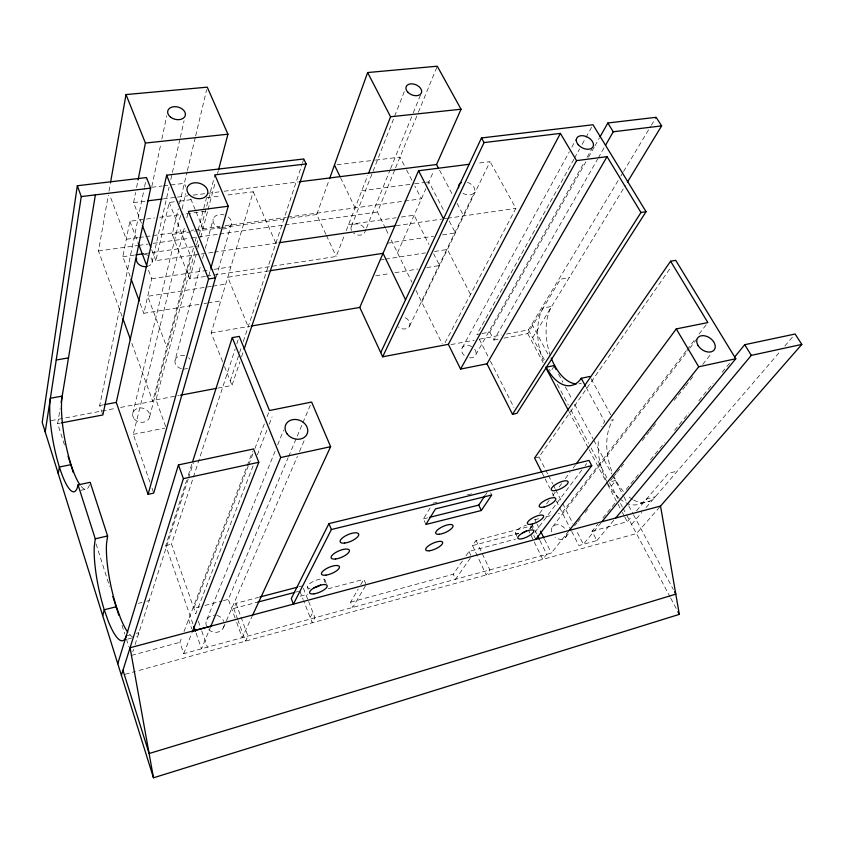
<?xml version="1.0" encoding="UTF-8"?>
<svg xmlns="http://www.w3.org/2000/svg" width="844" height="844" viewBox="0 0 844 844"><rect width="100%" height="100%" fill="white"/><g stroke="black" fill="none" stroke-linecap="round" stroke-linejoin="round"><path stroke-width="0.63" stroke-dasharray="4.22 3.17" d="M64.45 444.904L57.656 423.614L60.124 408.601M122.063 316.289L98.484 250.974L108.327 195.048M109.003 191.219L110.364 183.486M130.134 276.399L122.834 256.724L129.881 221.233L154.526 217.995M141.475 223.175L133.584 202.634L135.599 192.495M136.601 187.421L138.11 179.814M102.483 413.771L99.697 405.531L144.366 187.874M144.63 186.587L146.212 178.854M151.836 186.429L160.793 144.05M161.879 138.912L166.764 115.786M152.047 262.547L169.074 187.189M170.804 179.529L180.036 138.648M180.331 137.372L184.076 120.766M198.941 304.389L143.807 313.293L151.72 278.752L147.542 267.738M212.888 252.335L155.866 260.617L169.19 202.444L178.242 201.294M205.345 276.473L189.794 278.847L172.208 234.421L178.284 208.869M179.498 203.763L187.115 171.786M187.421 170.499L195.354 137.171M195.65 135.884L206.643 89.728M132.719 413.549L180.553 215.304M182.093 208.911L185.796 193.561M149.894 482.093L133.278 434.386L184.931 225.453M186.819 217.805L187.758 213.986M120.618 407.42L152.753 401.311L190.47 255.616L169.19 202.444M149.662 416.662L193.909 246.321M195.228 241.236L196.547 236.151M198.203 229.8L206.453 198.013M165.698 426.61L155.992 399.845L195.249 249.866M196.589 244.781L197.918 239.696M199.247 234.611L214.882 174.877M189.794 278.847L196.135 254.804M197.802 248.474L199.448 242.26M200.745 237.343L207.687 211L181.755 214.408M208.004 209.776L215.526 181.26M217.541 173.632L218.206 171.089M181.376 368.691A8.282 6.678 14.5 0 1 175.077 360.124L200.83 264.837M202.549 258.475L203.583 254.666M205.292 248.315L213.194 219.102M208.721 275.872L210.494 269.542M216.138 277.201L231.372 224.166M222.616 361.728L211.2 332.905L253.242 191.757L226.087 195.207M192.917 623.938L165.814 545.583L186.63 480.436M188.233 475.425L192.232 462.902M132.761 651.758L133.531 649.374M135.072 644.584L188.117 479.181M188.528 477.936L193.339 462.913M253.105 465.825L195.766 613.799L171.532 544.232L235.191 348.91M236.816 343.898L238.451 338.898M230.222 380.95L239.211 353.836M239.622 352.602L241.658 346.441M243.294 341.514L302.152 163.915M302.563 162.681L303.787 158.967M217.826 388.103L231.994 385.413L239.907 361.77M241.574 356.79L243.652 350.566M325.911 234.347L316.732 214.534L329.139 179.909M569.257 530.433L551.354 553.063L183.739 653.667L179.899 642.326L182.177 636.334M184.003 631.544L252.62 451.424M248.326 465.804L193.856 608.313L200.007 606.709M248.79 464.58L253.021 453.513M254.899 448.607L264.752 422.802M267.105 416.662L268.983 411.745M257.367 454.821L267.316 429.142M269.215 424.247L272.053 416.904M206.632 276.273L336.176 256.492L344.31 235.603M346.219 230.686L367.731 175.425M183.739 653.667L192.569 631.143M351.473 226.255L404.55 90.962M206.896 619.517L275.207 450.928M277.676 444.82L283.616 430.155M366.022 229.199L364.545 232.838A7.343 5.359 22.1 0 1 353.657 233.176M366.518 227.985L390.139 169.792M390.635 168.589L412.79 114.035M413.275 112.822L420.66 94.633M385.486 228.344L377.479 212.034L395.108 169.043M395.593 167.85L417.885 113.476M418.381 112.263L437.255 66.201M210.894 626.164L201.516 648.804L195.492 631.396M235.043 617.892L228.323 599.356L288.12 457.733M288.627 456.53L302.426 423.846M302.933 422.633L310.603 404.476M223.312 627.957L225.928 621.912M226.445 620.709L297.404 456.33M299.493 451.498L304.705 439.407M237.67 619.348L233.714 608.461L235.961 603.27L258.559 597.362M397.503 252.799L425.882 188.666M427.876 184.161L433.489 171.48M252.715 614.991L242.217 637.663L235.497 619.127M409.467 326.269L474.423 192.337M421.778 302.257L490.058 161.647L477.05 163.303M445.094 342.622L515.884 208.341L490.058 161.647M310.159 617.439L312.892 612.375M462.217 347.781L569.31 151.804M571.831 147.194L576.241 139.123M573.867 159.326L476.902 334.498L480.763 333.77M574.511 158.176L579.606 148.955M582.16 144.345L585.356 138.585M585.989 137.435L591.728 127.064M469.58 357.824A7.638 5.792 28.8 0 0 475.446 355.419L584.533 161.837M587.118 157.258L591.633 149.24M482.051 333.528L489.794 332.072L585.905 161.848M588.49 157.279L594.292 146.993M594.936 145.854L599.451 137.857M489.794 332.072L493.909 340.079L597.605 159.105M598.259 157.965L604.779 146.582M365.473 585.831L352.771 607.406L350.619 602.131L358.204 589.08M360.736 584.734L363.901 579.3L365.695 583.615M506.537 334.045L528.471 329.867L618.114 180.584M620.825 176.069L622.861 172.682M623.537 171.543L650.682 126.336M651.368 125.207L656.115 117.295M503.942 338.159L527.774 333.602L560.521 279.185L569.194 277.676M532.638 337.706L625.341 185.48M425.914 524.441L423.414 518.881L432.276 504.364M554.244 366.032L550.615 371.624L549.412 369.366M485.627 494.7L487.009 492.622M477.43 556.143L472.524 545.572L476.079 540.413L532.606 525.612L537.122 534.801M350.619 602.131L453.281 574.236L463.008 560.131M466.004 555.785L469 551.438L515.673 539.073M534.6 458.028L539.052 456.973L671.223 266.82M536.594 523.143L534.885 519.693L536.446 517.583M539.569 513.363L543.483 508.099M546.606 503.879L549.729 499.659M552.852 495.449L555.194 492.284M559.108 487.009L562.231 482.8M565.353 478.58L570.038 472.26M573.16 468.04L575.513 464.875M530.306 528.703L532.606 525.612M534.906 532.3L581.938 469.791M585.071 465.624L586.633 463.535M686.256 350.766L562.188 512.593L558.464 513.563M687.058 349.722L695.066 339.277M699.064 334.055L706.27 324.666M552.63 526.761L689.042 349.173M689.843 348.129L697.07 338.729M565.617 537.227L569.689 532.079M574.595 525.907L577.043 522.826M577.855 521.792L580.303 518.712M585.198 512.53L587.646 509.449M610.507 480.637L612.955 477.556M613.767 476.522L616.215 473.442M617.038 472.408L620.298 468.293M621.11 467.259L623.558 464.179M642.337 440.515L648.867 432.286M649.68 431.252L652.127 428.172M652.95 427.138L656.21 423.023M674.166 400.383L677.426 396.269M678.249 395.245L684.779 387.016M685.592 385.982L693.757 375.696M702.736 364.376L711.714 353.056M611.299 486.081L615.867 480.363L610.951 481.607M571.704 531.425L578.836 545.54L596.856 540.603L592.013 531.192L597.858 524.061M602.869 517.942L616.215 501.642M626.227 489.414L640.417 472.081M650.429 459.853L664.618 442.53M674.63 430.303L688.82 412.98M698.832 400.752L713.022 383.429M722.2 372.215L729.701 363.047M601.118 522.689L583.362 544.296L576.273 530.327M596.856 540.603L615.677 518.037M592.013 531.192L627.271 521.687L632.314 515.758M636.513 510.831L668.395 473.368L677.415 471.057M631.607 524.388L641.873 512.445M646.103 507.508L780.51 351.02M784.814 346.008L792.548 337.009M659.681 507.033L636.481 533.577L136.601 671.107M125.186 674.25L135.325 671.455M131.611 655.355L179.899 642.326M127.644 639.098L133.932 637.431M640.881 503.488L649.669 501.167M300.179 596.191L307.828 594.165M328.211 588.764L363.901 579.3M126.241 635.954L131.337 634.519M136.369 633.285L138.901 632.62A55.166 12.787 77.8 0 1 136.443 636.766M233.714 608.461L257.874 602.089M296.033 592.045L298.576 591.38M472.524 545.572L518.775 533.397M298.723 586.844L302.49 585.852M204.934 605.433L222.172 600.949M223.396 600.633L228.323 599.356M534.885 519.693L538.609 518.722M546.057 516.792L552.261 515.178M138.395 603.344L141.992 602.426M146.782 601.213L149.177 600.601M423.414 518.881L428.446 517.625M432.951 503.246L438.057 502.001M467.397 494.816L472.492 493.571M165.814 545.583L171.532 544.232M610.919 420.196L613.409 419.626A46.209 26.238 74.5 0 0 612.153 472.25M80.76 490.301L85.55 489.277M133.278 434.386L164.875 428.077M51.199 420.628L115.48 408.401M451.034 344.595L474.265 340.174M479.424 339.193L501.368 335.026M57.656 423.614L60.24 423.118M493.909 340.079L498.92 339.119M99.697 405.531L103.527 404.803M155.992 399.845L179.181 395.435M211.2 332.905L249.961 326.259M204.069 303.566L206.643 303.144M207.919 302.943L220.738 300.875M375.749 275.84L389.801 273.562M394.908 272.739L417.896 269.025M426.842 267.58L439.618 265.522L433.689 253.822M211.433 286.338L147.7 296.297L166.774 347.158M212.73 286.137L225.738 284.101M380.19 259.963L384.073 259.361M385.36 259.161L425.439 252.894M434.491 251.48L447.415 249.465L470.498 294.429M268.898 270.913L227.774 277.254L248.189 326.723M151.72 278.752L212.72 269.542M214.017 269.352L230.887 266.81M387.396 243.199L433.616 236.225M442.604 234.864L455.443 232.933L448.797 220.178M214.176 252.145L277.813 242.903M396.131 225.717L441.612 219.113M442.91 218.923L446.814 218.364M447.383 218.29L515.884 208.341M122.834 256.724L134.576 255.046M145.01 253.559L193.255 246.68M194.563 246.501L198.477 245.942M348.604 224.546L396.152 217.773M401.29 217.045L414.14 215.209L428.952 244.465M98.484 250.974L137.604 245.52M138.901 245.34L148.027 244.064M153.249 243.336L189.752 238.24M191.05 238.061L218.427 234.231M219.735 234.052L283.616 225.137M284.924 224.958L377.479 212.034M138.005 237.649L126.305 239.253L109.699 194.975M139.302 237.47L144.503 236.753M145.812 236.584L186.113 231.056M191.303 230.338L193.909 229.979M195.207 229.811L219.904 226.424M225.105 225.707L286.2 217.33M287.498 217.151L403.2 201.294M404.498 201.115L421.399 198.794L414.858 186.06M172.208 234.421L194.342 231.372M195.639 231.193L220.379 227.796M221.687 227.616L285.483 218.839M290.695 218.121L316.732 214.534M159.706 217.309L180.458 214.576M361.77 190.733L413.391 183.939M414.678 183.77L425.007 182.42M426.294 182.251L428.879 181.903L444.577 212.055M179.529 201.125L193.761 199.321M206.696 197.675L220.917 195.871M133.584 202.634L146.518 201.009M163.335 198.889L176.28 197.264M177.578 197.095L187.927 195.797M193.097 195.143L219.018 191.883M224.219 191.229L298.386 181.903M151.783 187.284L162.206 186.018M163.514 185.859L184.361 183.317L185.838 186.904M337.03 164.759L374.293 160.233M375.58 160.075L399.993 157.1L405.943 168.684M591.106 378.724L612.164 417.358M586.179 387.407L604.705 421.631A46.357 26.058 74.6 0 0 601.772 426.737M531.92 324.138L548.199 354.691M558.57 374.145L562.895 382.269M565.364 386.911L572.169 399.676M574.648 404.318L593.195 439.123M593.807 440.283L611.742 473.927M612.354 475.088L623.283 495.586M623.885 496.726L628.105 504.638M628.706 505.767L632.926 513.69M633.527 514.819L673.354 589.545M528.471 329.867L544.623 360.325M557.356 384.347L568.392 405.152M570.839 409.783L588.616 443.311M591.074 447.932L608.841 481.46M609.452 482.61L618.061 498.857M620.53 503.499L622.376 506.98M622.988 508.141L626.069 513.943M626.681 515.104L670.136 597.056M670.748 598.217L678.091 612.069M527.774 333.602L543.125 362.625M568.919 411.387L588.574 448.544M589.196 449.704L607.005 483.369M607.617 484.53L617.449 503.108M618.061 504.269L621.743 511.232M622.355 512.392L624.201 515.874M624.813 517.034L627.271 521.687M439.587 170.235L452.848 195.354M457.068 203.351L463.704 215.906M406.534 169.844L412.484 181.428M479.255 339.13L489.847 360.008M490.427 361.169L513.964 407.546M539.052 456.973L547.914 474.444M548.505 475.605L552.641 483.749M553.231 484.92L555.004 488.412M555.595 489.573L562.093 502.38M562.684 503.551L572.728 523.343M542.228 473.125L544.58 477.767M545.171 478.928L549.866 488.212M552.208 492.854L553.97 496.346M556.312 500.988L571.103 530.243M537.153 524.293L540.002 530.043M544.538 539.253L551.354 553.063M539.949 540.54L546.722 554.329L542.755 559.361L530.454 534.189M386.067 229.505L388.926 235.328M391.205 239.991L411.946 282.244M415.997 290.484L442.151 343.761M531.752 526.645L532.743 528.671M533.83 535.381L535.782 539.379M528.777 530.76L529.895 533.049M515.378 533.123L516.855 536.172M340.596 177.799L355.092 207.888M490.659 492.801L491.714 494.995M476.079 540.413L489.837 569.89L486.155 574.933L477.978 557.314M326.459 235.508L336.176 256.492M469 551.438L471.374 556.576L455.549 579.279L453.281 574.236M253.242 191.757L275.872 243.209M190.744 198.857L195.65 210.81M196.135 212.002L203.014 228.735M324.697 579.68L326.354 583.795M224.515 366.539L231.994 385.413M307.343 586.96L308.218 589.186M303.429 588.268L308.166 600.327M308.64 601.529L315.002 617.745L312.248 622.777L303.597 600.643M299.852 591.043L303.133 599.44M151.688 249.75L155.866 260.617M129.881 221.233L137.783 242.038M140.157 303.46L143.807 313.293M235.961 603.27L247.936 636.102L245.583 641.124L238.103 620.551M131.854 343.392L152.753 401.311M152.025 488.212L153.724 493.107M198.351 621.216L201.368 629.877M201.8 631.112L207.392 647.2M188.571 619.549L191.767 628.822M96.037 543.863L109.625 586.453M122.021 625.288L124.817 634.055M126.421 639.066L128.815 646.588M550.383 355.746A43.709 24.033 78.6 0 1 551.681 306.435L543.188 307.986A43.846 23.864 78.6 0 0 543.251 360.81M581.347 383.281A43.709 24.033 78.6 0 1 578.889 383.83M351.431 230.496A7.343 5.359 22.1 0 1 355.324 223.966A7.343 5.359 22.1 0 1 364.566 228.597M405.352 317.703A7.628 5.813 25.5 0 1 409.045 326.934A7.628 5.813 25.5 0 1 398.262 326.923M187.558 368.279A8.282 6.678 14.5 0 1 183.517 369.018M175.077 360.124A8.282 6.678 14.5 0 1 184.815 355.788M188.571 357.698A8.282 6.678 14.5 0 1 189.963 359.154M467.439 182.41A8.609 5.971 25.4 0 1 474.412 192.358A8.609 5.971 25.4 0 1 462.016 192.59M228.365 217.066A9.432 6.995 16.4 0 1 231.056 225.042A9.432 6.995 16.4 0 1 222.922 228.851M220.495 228.429A9.432 6.995 16.4 0 1 213.184 219.134A9.432 6.995 16.4 0 1 224.071 214.903M151.034 257.831A7.986 6.087 12.8 0 1 148.544 266.071M144.071 254.308A7.986 6.087 12.8 0 1 148.048 255.394M619.823 498.762A46.357 26.058 74.6 0 0 646.588 498.994L655.419 496.662A46.209 26.238 74.5 0 1 633.633 500.017M618.958 498.013A46.357 26.058 74.6 0 1 607.258 482.536M606.688 481.428A46.357 26.058 74.6 0 1 598.628 438.479M632.589 499.416A46.209 26.238 74.5 0 1 626.744 494.974M623.347 491.419A46.209 26.238 74.5 0 1 614.179 476.987M133.109 637.209A55.166 12.787 77.8 0 1 129.153 633.992M89.527 484.783A51.716 11.499 79.2 0 1 80.781 485.965M474.687 349.194A7.638 5.792 28.8 0 1 475.446 355.419M464.242 355.429A7.638 5.792 28.8 0 1 462.649 347.179A7.638 5.792 28.8 0 1 471.785 346.631M224.082 625.868A9.242 8.503 20.1 0 1 216.876 632.283A9.242 8.503 20.1 0 1 207.455 628.126M206.4 626.058A9.242 8.503 20.1 0 1 214.524 615.17M216.897 615.445A9.242 8.503 20.1 0 1 223.755 621.427M566.799 533.957A8.345 6.594 38.7 0 1 562.663 539.105A8.345 6.594 38.7 0 1 554.951 537.132M551.575 531.91A8.345 6.594 38.7 0 1 555.552 524.915A8.345 6.594 38.7 0 1 564.773 528.397M310.043 588.416A9.484 3.239 -22.7 0 1 309.326 583.985A9.484 3.239 -22.7 0 1 321.163 579.016A9.484 3.239 -22.7 0 1 323.864 582.613M531.245 526.434A8.778 2.817 -25.6 0 1 529.663 528.576M518.48 533.851A8.778 2.817 -25.6 0 1 516.359 530.76A8.778 2.817 -25.6 0 1 526.371 525.232M134.344 419.035A8.619 7.153 11.5 0 0 149.061 418.434A8.619 7.153 11.5 0 0 140.157 407.926A8.619 7.153 11.5 0 0 134.344 419.035"/><path stroke-width="1.27" d="M80.032 484.962A51.716 11.499 79.2 0 1 65.463 442.794A51.716 11.499 79.2 0 1 62.192 396.1L50.366 398.262A51.906 11.13 79.2 0 0 59.618 467.755A51.906 11.13 79.2 0 0 78.038 484.889L95.266 538.799L94.264 546.648A55.387 12.375 77.9 0 0 104.192 609.59L108.285 621.205A55.387 12.375 77.9 0 0 126.241 635.954L126.273 635.849M78.038 484.889L90.181 482.314L107.599 535.961L106.523 543.8A55.166 12.787 77.8 0 0 116.345 606.509L120.492 618.072A55.166 12.787 77.8 0 0 127.739 632.167M61.528 422.865L102.884 414.953L150.654 188.128L146.487 177.567L77.342 185.743L42.2 422.338L153.481 777.799L679.314 614.369L660.535 506.052L801.8 344.426L795.122 334.013L744.724 344.7L734.713 356.938M45.207 431.928L81.267 196.589L77.342 185.743M61.158 402.345L95.393 194.858M58.236 473.568L59.386 467.017L71.044 464.633M110.596 182.198L126.009 94.57L207.255 87.164L227.933 134.207L218.543 169.813M138.11 179.814L145.411 143.047L126.009 94.57M306.119 163.926L214.882 174.877L228.228 206.221L188.391 211.443L215.452 277.908L153.724 493.107L148.09 494.341L116.282 402.398L166.648 175.183L303.787 158.967L306.119 163.926L244.064 349.332M102.704 615.624L104.266 609.779L116.419 606.709M210.842 268.276L228.228 206.221M148.09 494.341L208.573 278.963L166.648 175.183M117.77 663.722L178.422 464.917L253.559 448.966L258.802 462.28L192.569 631.143L210.894 626.164L280.714 457.522L232.269 337.611L239.263 336.387L269.458 410.522L311.626 402.06L330.626 446.687L252.715 614.991M121.388 675.295L183.391 478.643L178.422 464.917M192.632 461.647L232.269 337.611M329.582 178.675L367.625 72.552L437.255 66.201L461.046 109.214L436.57 164.527L438.374 167.956M368.649 173.073L390.561 116.767L367.625 72.552M448.364 344.331L460.581 369.081L576.547 160.645L560.405 133.405L448.364 344.331L382.67 356.801L359.787 307.427L418.55 170.741L469.253 164.295M380.728 352.602L481.481 137.952L593.005 124.754L646.061 211.707L516.908 413.338L512.508 414.309L486.988 363.817L607.047 156.657L640.976 212.488L512.508 414.309M382.67 356.801L484.045 142.573L481.481 137.952M328.938 523.607L291.254 598.554L293.406 604.125L331.386 529.536L591.76 465.677L588.985 460.413L328.938 523.607L331.386 529.536M600.095 136.707L607.838 123.002L656.115 117.295L661.633 125.893L627.398 182.114M605.433 145.442L613.261 131.78L661.633 125.893M429.702 517.309L478.738 505.081L484.941 495.734M481.312 510.504L491.714 494.995L435.525 508.869L425.914 524.441L481.312 510.504L478.738 505.081M601.92 521.708L735.768 358.753L675.727 260.342L670.59 261.229L534.6 458.028L541.648 471.965M576.294 463.82L676.276 328.907L707.873 322.577L670.59 261.229M535.782 539.379L591.76 465.677M569.257 530.433L698.726 366.792L735.768 358.753M615.677 518.037L751.318 355.377L801.8 344.426M660.535 506.052L130.071 647.749L153.481 777.799M257.874 602.089L294.756 592.382M259.815 597.024L297.468 587.171M95.266 538.799L107.599 535.961M183.391 478.643L258.802 462.28M280.714 457.522L330.626 446.687M556.091 369.514L554.244 366.032L554.603 365.463L546.205 367.193A43.846 23.864 78.6 0 0 581.242 378.281L589.861 376.456M460.581 369.081L486.988 363.817M104.804 404.561L116.282 402.398M180.468 395.192L216.539 388.346M251.259 326.037L359.787 307.427M56.231 359.998L68.491 357.888M270.185 270.713L383.049 253.316L405.542 299.736M208.573 278.963L215.452 277.908M640.976 212.488L646.061 211.707M279.111 242.713L394.834 225.907M135.873 254.856L143.702 253.749M576.547 160.645L607.047 156.657M147.816 200.84L162.048 199.057M299.683 181.745L436.57 164.527M81.267 196.589L150.654 188.128M484.045 142.573L560.405 133.405M145.411 143.047L227.933 134.207M390.561 116.767L461.046 109.214M607.838 123.002L613.261 131.78M744.724 344.7L751.318 355.377M676.276 328.907L698.726 366.792M581.242 378.281L585.557 386.267M674.578 591.844L675.801 594.144L149.114 753.523L122.96 670.305M678.091 612.069L679.314 614.369M545.583 367.267L568.307 410.226M418.55 170.741L443.501 218.86M540.561 531.192L543.969 538.103M537.691 535.951L539.379 539.39M334.467 165.076L340.037 176.639M142.404 225.591L150.76 247.334M138.247 243.262L147.067 266.514M131.042 278.858L139.249 300.991M122.95 318.747L130.514 339.699M193.772 626.417L195.492 631.396M68.047 456.182L73.249 472.461M112.822 596.476L118.825 615.265M458.651 187.779A8.609 5.971 25.4 0 1 461.478 182.515M146.666 266.567A7.986 6.087 12.8 0 1 138.943 264.467A7.986 6.087 12.8 0 1 136.644 258.348M576.357 383.914A43.709 24.033 78.6 0 1 551.206 357.993M320.678 585.05A9.484 3.239 -22.7 0 1 314.021 587.835M526.392 530.918A8.778 2.817 -25.6 0 1 522.309 532.849M170.572 117.147A9.052 6.298 14.8 0 0 185.237 115.66A9.052 6.298 14.8 0 0 173.79 106.724A9.052 6.298 14.8 0 0 170.572 117.147M407.652 92.007A8.229 5.444 22.5 0 0 421.156 93.42A8.229 5.444 22.5 0 0 412.589 83.894A8.229 5.444 22.5 0 0 407.652 92.007M189.193 194.595A10.624 7.744 15.4 0 0 207.107 194.837A10.624 7.744 15.4 0 0 195.882 182.747A10.624 7.744 15.4 0 0 189.193 194.595M578.224 144.704A9.2 5.971 27.9 0 0 592.921 146.94A9.2 5.971 27.9 0 0 583.51 135.789A9.2 5.971 27.9 0 0 578.224 144.704M698.104 345.544A10.212 7.016 35.2 0 0 714.161 349.975A10.212 7.016 35.2 0 0 705.721 336.049A10.212 7.016 35.2 0 0 698.104 345.544M287.224 434.048A11.637 9.6 22.3 0 0 306.794 434.576A11.637 9.6 22.3 0 0 295.242 419.447A11.637 9.6 22.3 0 0 287.224 434.048M314.01 593.838A9.506 3.207 -22.7 0 0 327.25 586.01A9.506 3.207 -22.7 0 0 313.926 587.909A9.506 3.207 -22.7 0 0 314.01 593.838M522.679 538.556A8.799 2.785 -25.6 0 0 533.735 530.697A8.799 2.785 -25.6 0 0 520.917 534.052A8.799 2.785 -25.6 0 0 522.679 538.556M344.605 543.082A10.065 3.629 -23.3 0 0 358.774 534.621A10.065 3.629 -23.3 0 0 344.858 536.235A10.065 3.629 -23.3 0 0 344.605 543.082M335.596 559.002A9.885 3.492 -23.1 0 0 349.458 550.742A9.885 3.492 -23.1 0 0 335.743 552.451A9.885 3.492 -23.1 0 0 335.596 559.002M325.911 575.144A9.706 3.355 -22.9 0 0 339.488 567.094A9.706 3.355 -22.9 0 0 325.953 568.888A9.706 3.355 -22.9 0 0 325.911 575.144M556.228 490.385A9.337 3.123 -26.3 0 0 568.117 481.797A9.337 3.123 -26.3 0 0 554.708 485.11A9.337 3.123 -26.3 0 0 556.228 490.385M544.158 506.97A9.147 3.007 -26.1 0 0 555.763 498.635A9.147 3.007 -26.1 0 0 542.544 501.969A9.147 3.007 -26.1 0 0 544.158 506.97M532.279 524.008A8.957 2.891 -25.8 0 0 543.589 515.927A8.957 2.891 -25.8 0 0 530.581 519.271A8.957 2.891 -25.8 0 0 532.279 524.008M439.418 534.252A9.474 3.239 -24.6 0 0 453.049 526.245A9.474 3.239 -24.6 0 0 440.61 527.711A9.474 3.239 -24.6 0 0 439.418 534.252M429.374 550.773A9.284 3.112 -24.4 0 0 442.699 542.966A9.284 3.112 -24.4 0 0 430.44 544.528A9.284 3.112 -24.4 0 0 429.374 550.773"/></g></svg>
